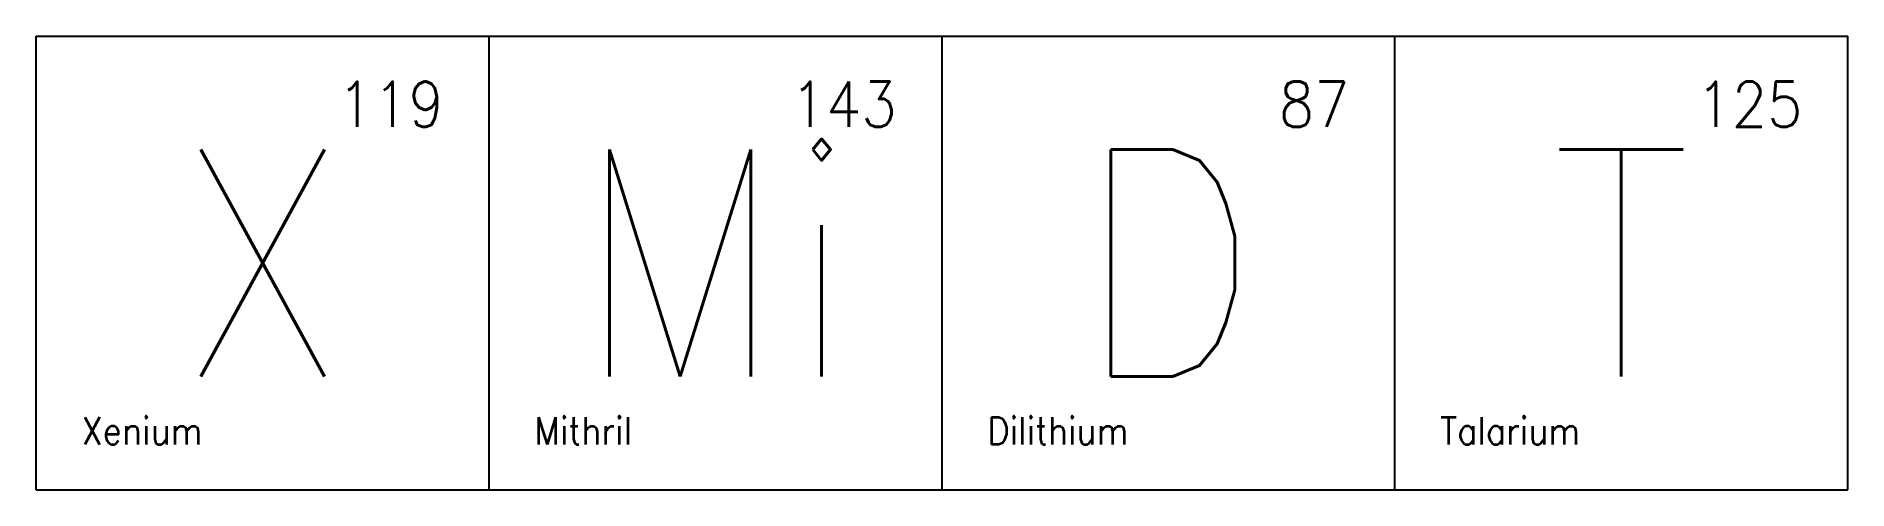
# Model space of a CAD drawing. Header units: inches. Extents: x -2 to 2, y -0.5 to 0.5.
import ezdxf

# ---------------------------------------------------------------- set-up
doc = ezdxf.new("R2010")
doc.units = ezdxf.units.IN
doc.header["$MEASUREMENT"] = 0
doc.layers.get('0').update_dxf_attribs({"lineweight": 25, "true_color": 0xffffff})
doc.styles.add('textstyle0', font='')
doc.styles.add('textstyle1', font='')
doc.styles.add('textstyle10', font='')
doc.styles.add('textstyle11', font='')
doc.styles.add('textstyle2', font='')
doc.styles.add('textstyle3', font='')
doc.styles.add('textstyle4', font='')
doc.styles.add('textstyle5', font='')
doc.styles.add('textstyle6', font='')
doc.styles.add('textstyle7', font='')
doc.styles.add('textstyle8', font='')
doc.styles.add('textstyle9', font='')
doc.styles.get('textstyle0').set_extended_font_data('Standard')
doc.styles.get('textstyle1').set_extended_font_data('Standard')
doc.styles.get('textstyle10').set_extended_font_data('Standard')
doc.styles.get('textstyle11').set_extended_font_data('Standard')
doc.styles.get('textstyle2').set_extended_font_data('Standard')
doc.styles.get('textstyle3').set_extended_font_data('Standard')
doc.styles.get('textstyle4').set_extended_font_data('Standard')
doc.styles.get('textstyle5').set_extended_font_data('Standard')
doc.styles.get('textstyle6').set_extended_font_data('Standard')
doc.styles.get('textstyle7').set_extended_font_data('Standard')
doc.styles.get('textstyle8').set_extended_font_data('Standard')
doc.styles.get('textstyle9').set_extended_font_data('Standard')

msp = doc.modelspace()

# ---------------------------------------------------------------- linework, layer by layer
for p, q in [((-2, -0.5), (-2, 0.5)), ((-2, 0.5), (2, 0.5)), ((-1, -0.5), (-1, 0.5)), ((0, -0.5), (0, 0.5)), ((1, -0.5), (1, 0.5)), ((2, -0.5), (2, 0.5)), ((-2, -0.5), (2, -0.5))]:
    msp.add_line(p, q)

# ---------------------------------------------------------------- texts
for s, insert, char_height, attachment_point, style in [('143', (-0.1, 0.4), 0.1, 3, 'textstyle9'), ('87', (0.9, 0.4), 0.1, 3, 'textstyle6'), ('119', (-1.1, 0.4), 0.1, 3, 'textstyle8'), ('125', (1.9, 0.4), 0.1, 3, 'textstyle7'), ('X', (-1.5, 0), 0.5, 5, 'textstyle0'), ('Mi', (-0.5, 0), 0.5, 5, 'textstyle1'), ('D', (0.5, 0), 0.5, 5, 'textstyle10'), ('T', (1.5, 0), 0.5, 5, 'textstyle11'), ('Xenium', (-1.9, -0.4), 0.06, 7, 'textstyle4'), ('Mithril', (-0.9, -0.4), 0.06, 7, 'textstyle5'), ('Dilithium', (0.1, -0.4), 0.06, 7, 'textstyle2'), ('Talarium', (1.1, -0.4), 0.06, 7, 'textstyle3')]:
    msp.add_mtext(s, dxfattribs=dict(insert=insert, char_height=char_height, attachment_point=attachment_point, style=style))

doc.saveas('drawing.dxf')
